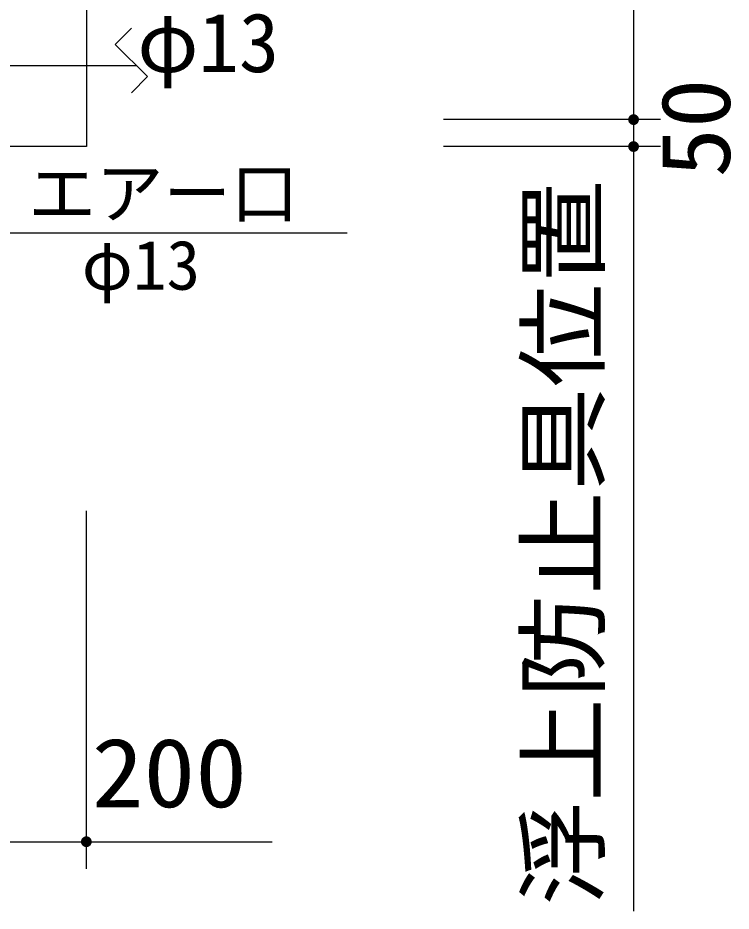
# Model space of a CAD drawing. Units: millimetres, scale not verified. Extents: x -14850 to 14850, y -10500 to 10500.
# Drawn here: x -6962 to -5638, y -485 to 1173 of the extents above; entities that cross this region are included whole.
import ezdxf
from ezdxf.enums import TextEntityAlignment as Align

# ---------------------------------------------------------------- set-up
doc = ezdxf.new("R2010")
doc.units = ezdxf.units.MM
doc.header["$LTSCALE"] = 50
for name, color, linetype, lineweight in [('0-0_機器', 2, 'Continuous', 25), ('0-1_空気管', 3, 'Continuous', 25), ('0-3_製作', 5, 'Continuous', 25)]:
    doc.layers.add(name, color=color, linetype=linetype, lineweight=lineweight)
doc.styles.add('ＭＳ ゴシック', font='')
doc.styles.get('ＭＳ ゴシック').set_extended_font_data('MS Gothic')

msp = doc.modelspace()

# ---------------------------------------------------------------- linework, layer by layer
at = {"layer": '0-0_機器'}
for p, q in [((-6834.5, 2834.5), (-6834.5, 934.5)), ((-6834.5, 934.5), (-10504.5, 934.5))]:
    msp.add_line(p, q, dxfattribs=at)
at = {"layer": '0-1_空気管'}
msp.add_line((-7017.87, 774.06), (-6350.74, 774.06), dxfattribs=at)
at = {"layer": '0-3_製作', "color": 2}
for p, q in [((-5819.15, 2784.5), (-5819.15, 984.5)), ((-5769.15, 984.5), (-6171.96, 984.5)), ((-5819.15, 984.5), (-5819.15, 934.5)), ((-5769.15, 934.5), (-6171.96, 934.5)), ((-5819.15, 934.5), (-5819.15, -485.12)), ((-6834.5, -406.27), (-6834.5, 257.97)), ((-7034.5, -356.27), (-6834.5, -356.27)), ((-6834.5, -356.27), (-6489.51, -356.27))]:
    msp.add_line(p, q, dxfattribs=at)
at = {"layer": '0-3_製作', "color": 7}
for p, q in [((-6780.94, 1124.27), (-6750.94, 1154.27)), ((-6720.94, 1064.27), (-6780.94, 1124.27)), ((-6750.94, 1034.27), (-6720.94, 1064.27))]:
    msp.add_line(p, q, dxfattribs=at)
at = {"layer": '0-3_製作', "color": 6}
msp.add_line((-6741.16, 1084.5), (-7586, 1084.5), dxfattribs=at)
at = {"layer": '0-3_製作'}
for points in [[(-5828.19, 988.75), (-5829.15, 984.5), (-5828.66, 987.59)], [(-5828.19, 988.75), (-5819.15, 984.5), (-5829.15, 984.5)], [(-5828.66, 987.59), (-5829.15, 984.5), (-5829.13, 985.12)], [(-5819.15, 984.5), (-5829.07, 983.24), (-5829.15, 984.5)], [(-5828.66, 987.59), (-5829.13, 985.12), (-5828.97, 986.37)], [(-5819.15, 984.5), (-5828.83, 982.01), (-5829.07, 983.24)], [(-5819.15, 984.5), (-5828.44, 980.81), (-5828.83, 982.01)], [(-5819.15, 984.5), (-5827.91, 979.68), (-5828.44, 980.81)], [(-5827.59, 989.85), (-5819.15, 984.5), (-5828.19, 988.75)], [(-5819.15, 984.5), (-5827.24, 978.62), (-5827.91, 979.68)], [(-5826.85, 990.87), (-5819.15, 984.5), (-5827.59, 989.85)], [(-5819.15, 984.5), (-5826.43, 977.65), (-5827.24, 978.62)], [(-5825.99, 991.79), (-5819.15, 984.5), (-5826.85, 990.87)], [(-5819.15, 984.5), (-5825.52, 976.79), (-5826.43, 977.65)], [(-5825.02, 992.59), (-5819.15, 984.5), (-5825.99, 991.79)], [(-5819.15, 984.5), (-5824.5, 976.05), (-5825.52, 976.79)], [(-5823.96, 993.26), (-5819.15, 984.5), (-5825.02, 992.59)], [(-5819.15, 984.5), (-5823.4, 975.45), (-5824.5, 976.05)], [(-5822.83, 993.79), (-5819.15, 984.5), (-5823.96, 993.26)], [(-5819.15, 984.5), (-5822.24, 974.99), (-5823.4, 975.45)], [(-5821.63, 994.18), (-5819.15, 984.5), (-5822.83, 993.79)], [(-5819.15, 984.5), (-5821.02, 974.67), (-5822.24, 974.99)], [(-5820.4, 994.42), (-5819.15, 984.5), (-5821.63, 994.18)], [(-5819.15, 984.5), (-5819.77, 974.52), (-5821.02, 974.67)], [(-5819.15, 994.5), (-5819.15, 984.5), (-5820.4, 994.42)], [(-5819.15, 974.5), (-5819.77, 974.52), (-5819.15, 984.5)], [(-5818.52, 994.48), (-5819.15, 984.5), (-5819.15, 994.5)], [(-5817.27, 994.32), (-5819.15, 984.5), (-5818.52, 994.48)], [(-5817.27, 994.32), (-5809.15, 984.5), (-5819.15, 984.5)], [(-5809.15, 984.5), (-5819.15, 974.5), (-5819.15, 984.5)], [(-5809.15, 984.5), (-5817.89, 974.57), (-5819.15, 974.5)], [(-5809.15, 984.5), (-5816.66, 974.81), (-5817.89, 974.57)], [(-5816.05, 994.01), (-5809.15, 984.5), (-5817.27, 994.32)], [(-5809.15, 984.5), (-5815.46, 975.2), (-5816.66, 974.81)], [(-5814.89, 993.54), (-5809.15, 984.5), (-5816.05, 994.01)], [(-5809.15, 984.5), (-5814.33, 975.73), (-5815.46, 975.2)], [(-5813.79, 992.94), (-5809.15, 984.5), (-5814.89, 993.54)], [(-5809.15, 984.5), (-5813.27, 976.41), (-5814.33, 975.73)], [(-5812.77, 992.2), (-5809.15, 984.5), (-5813.79, 992.94)], [(-5809.15, 984.5), (-5812.3, 977.21), (-5813.27, 976.41)], [(-5811.86, 991.34), (-5809.15, 984.5), (-5812.77, 992.2)], [(-5809.15, 984.5), (-5811.44, 978.12), (-5812.3, 977.21)], [(-5811.05, 990.37), (-5809.15, 984.5), (-5811.86, 991.34)], [(-5809.15, 984.5), (-5810.7, 979.14), (-5811.44, 978.12)], [(-5810.38, 989.31), (-5809.15, 984.5), (-5811.05, 990.37)], [(-5809.15, 984.5), (-5810.1, 980.24), (-5810.7, 979.14)], [(-5809.85, 988.18), (-5809.15, 984.5), (-5810.38, 989.31)], [(-5809.15, 984.5), (-5809.63, 981.41), (-5810.1, 980.24)], [(-5809.46, 986.98), (-5809.15, 984.5), (-5809.85, 988.18)], [(-5809.16, 983.87), (-5809.63, 981.41), (-5809.15, 984.5)], [(-5809.16, 983.87), (-5809.32, 982.62), (-5809.63, 981.41)], [(-5809.22, 985.75), (-5809.15, 984.5), (-5809.46, 986.98)], [(-5828.19, 938.75), (-5829.15, 934.5), (-5828.66, 937.59)], [(-5828.19, 938.75), (-5819.15, 934.5), (-5829.15, 934.5)], [(-5828.66, 937.59), (-5829.15, 934.5), (-5829.13, 935.12)], [(-5819.15, 934.5), (-5829.07, 933.24), (-5829.15, 934.5)], [(-5828.66, 937.59), (-5829.13, 935.12), (-5828.97, 936.37)], [(-5819.15, 934.5), (-5828.83, 932.01), (-5829.07, 933.24)], [(-5819.15, 934.5), (-5828.44, 930.82), (-5828.83, 932.01)], [(-5819.15, 934.5), (-5827.91, 929.68), (-5828.44, 930.82)], [(-5827.59, 939.85), (-5819.15, 934.5), (-5828.19, 938.75)], [(-5819.15, 934.5), (-5827.24, 928.62), (-5827.91, 929.68)], [(-5826.85, 940.87), (-5819.15, 934.5), (-5827.59, 939.85)], [(-5819.15, 934.5), (-5826.43, 927.65), (-5827.24, 928.62)], [(-5825.99, 941.79), (-5819.15, 934.5), (-5826.85, 940.87)], [(-5819.15, 934.5), (-5825.52, 926.79), (-5826.43, 927.65)], [(-5825.02, 942.59), (-5819.15, 934.5), (-5825.99, 941.79)], [(-5819.15, 934.5), (-5824.5, 926.05), (-5825.52, 926.79)], [(-5823.96, 943.26), (-5819.15, 934.5), (-5825.02, 942.59)], [(-5819.15, 934.5), (-5823.4, 925.45), (-5824.5, 926.05)], [(-5822.83, 943.79), (-5819.15, 934.5), (-5823.96, 943.26)], [(-5819.15, 934.5), (-5822.24, 924.99), (-5823.4, 925.45)], [(-5821.63, 944.18), (-5819.15, 934.5), (-5822.83, 943.79)], [(-5819.15, 934.5), (-5821.02, 924.67), (-5822.24, 924.99)], [(-5820.4, 944.42), (-5819.15, 934.5), (-5821.63, 944.18)], [(-5819.15, 934.5), (-5819.77, 924.52), (-5821.02, 924.67)], [(-5819.15, 944.5), (-5819.15, 934.5), (-5820.4, 944.42)], [(-5819.15, 924.5), (-5819.77, 924.52), (-5819.15, 934.5)], [(-5818.52, 944.48), (-5819.15, 934.5), (-5819.15, 944.5)], [(-5817.27, 944.32), (-5819.15, 934.5), (-5818.52, 944.48)], [(-5817.27, 944.32), (-5809.15, 934.5), (-5819.15, 934.5)], [(-5809.15, 934.5), (-5819.15, 924.5), (-5819.15, 934.5)], [(-5809.15, 934.5), (-5817.89, 924.58), (-5819.15, 924.5)], [(-5809.15, 934.5), (-5816.66, 924.81), (-5817.89, 924.58)], [(-5816.05, 944.01), (-5809.15, 934.5), (-5817.27, 944.32)], [(-5809.15, 934.5), (-5815.46, 925.2), (-5816.66, 924.81)], [(-5814.89, 943.54), (-5809.15, 934.5), (-5816.05, 944.01)], [(-5809.15, 934.5), (-5814.33, 925.73), (-5815.46, 925.2)], [(-5813.79, 942.94), (-5809.15, 934.5), (-5814.89, 943.54)], [(-5809.15, 934.5), (-5813.27, 926.41), (-5814.33, 925.73)], [(-5812.77, 942.2), (-5809.15, 934.5), (-5813.79, 942.94)], [(-5809.15, 934.5), (-5812.3, 927.21), (-5813.27, 926.41)], [(-5811.86, 941.34), (-5809.15, 934.5), (-5812.77, 942.2)], [(-5809.15, 934.5), (-5811.44, 928.12), (-5812.3, 927.21)], [(-5811.05, 940.37), (-5809.15, 934.5), (-5811.86, 941.34)], [(-5809.15, 934.5), (-5810.7, 929.14), (-5811.44, 928.12)], [(-5810.38, 939.31), (-5809.15, 934.5), (-5811.05, 940.37)], [(-5809.15, 934.5), (-5810.1, 930.24), (-5810.7, 929.14)], [(-5809.85, 938.18), (-5809.15, 934.5), (-5810.38, 939.31)], [(-5809.15, 934.5), (-5809.63, 931.41), (-5810.1, 930.24)], [(-5809.46, 936.98), (-5809.15, 934.5), (-5809.85, 938.18)], [(-5809.16, 933.87), (-5809.63, 931.41), (-5809.15, 934.5)], [(-5809.16, 933.87), (-5809.32, 932.62), (-5809.63, 931.41)], [(-5809.22, 935.75), (-5809.15, 934.5), (-5809.46, 936.98)], [(-6840.37, -348.18), (-6834.5, -356.27), (-6841.34, -348.98)], [(-6839.31, -347.51), (-6834.5, -356.27), (-6840.37, -348.18)], [(-6838.18, -346.98), (-6834.5, -356.27), (-6839.31, -347.51)], [(-6836.98, -346.59), (-6834.5, -356.27), (-6838.18, -346.98)], [(-6835.75, -346.35), (-6834.5, -356.27), (-6836.98, -346.59)], [(-6834.5, -346.27), (-6834.5, -356.27), (-6835.75, -346.35)], [(-6834.5, -346.27), (-6824.5, -356.27), (-6834.5, -356.27)], [(-6833.87, -346.29), (-6824.5, -356.27), (-6834.5, -346.27)], [(-6832.62, -346.45), (-6824.5, -356.27), (-6833.87, -346.29)], [(-6831.41, -346.76), (-6824.5, -356.27), (-6832.62, -346.45)], [(-6830.24, -347.23), (-6824.5, -356.27), (-6831.41, -346.76)], [(-6829.14, -347.83), (-6824.5, -356.27), (-6830.24, -347.23)], [(-6828.12, -348.57), (-6824.5, -356.27), (-6829.14, -347.83)], [(-6844.48, -355.65), (-6834.5, -356.27), (-6844.5, -356.27)], [(-6834.5, -356.27), (-6844.42, -357.53), (-6844.5, -356.27)], [(-6844.32, -354.4), (-6834.5, -356.27), (-6844.48, -355.65)], [(-6834.5, -356.27), (-6844.18, -358.76), (-6844.42, -357.53)], [(-6844.01, -353.18), (-6834.5, -356.27), (-6844.32, -354.4)], [(-6834.5, -356.27), (-6843.79, -359.96), (-6844.18, -358.76)], [(-6843.55, -352.02), (-6834.5, -356.27), (-6844.01, -353.18)], [(-6834.5, -356.27), (-6843.26, -361.09), (-6843.79, -359.96)], [(-6842.94, -350.92), (-6834.5, -356.27), (-6843.55, -352.02)], [(-6834.5, -356.27), (-6842.59, -362.15), (-6843.26, -361.09)], [(-6842.2, -349.9), (-6834.5, -356.27), (-6842.94, -350.92)], [(-6834.5, -356.27), (-6841.79, -363.12), (-6842.59, -362.15)], [(-6841.34, -348.98), (-6834.5, -356.27), (-6842.2, -349.9)], [(-6834.5, -356.27), (-6840.87, -363.98), (-6841.79, -363.12)], [(-6834.5, -356.27), (-6839.86, -364.72), (-6840.87, -363.98)], [(-6834.5, -356.27), (-6838.75, -365.32), (-6839.86, -364.72)], [(-6834.5, -356.27), (-6837.59, -365.78), (-6838.75, -365.32)], [(-6834.5, -356.27), (-6836.37, -366.1), (-6837.59, -365.78)], [(-6834.5, -356.27), (-6835.12, -366.25), (-6836.37, -366.1)], [(-6834.5, -356.27), (-6834.5, -366.27), (-6835.12, -366.25)], [(-6834.5, -356.27), (-6833.24, -366.2), (-6834.5, -366.27)], [(-6824.5, -356.27), (-6833.24, -366.2), (-6834.5, -356.27)], [(-6824.5, -356.27), (-6832.01, -365.96), (-6833.24, -366.2)], [(-6824.5, -356.27), (-6830.82, -365.57), (-6832.01, -365.96)], [(-6824.5, -356.27), (-6829.68, -365.04), (-6830.82, -365.57)], [(-6824.5, -356.27), (-6828.62, -364.36), (-6829.68, -365.04)], [(-6824.5, -356.27), (-6827.65, -363.56), (-6828.62, -364.36)], [(-6827.21, -349.43), (-6824.5, -356.27), (-6828.12, -348.57)], [(-6824.5, -356.27), (-6826.79, -362.65), (-6827.65, -363.56)], [(-6826.41, -350.4), (-6824.5, -356.27), (-6827.21, -349.43)], [(-6824.5, -356.27), (-6826.05, -361.63), (-6826.79, -362.65)], [(-6825.73, -351.46), (-6824.5, -356.27), (-6826.41, -350.4)], [(-6824.5, -356.27), (-6825.45, -360.53), (-6826.05, -361.63)], [(-6825.2, -352.59), (-6824.5, -356.27), (-6825.73, -351.46)], [(-6824.5, -356.27), (-6824.99, -359.36), (-6825.45, -360.53)], [(-6824.81, -353.79), (-6824.5, -356.27), (-6825.2, -352.59)], [(-6824.5, -356.27), (-6824.67, -358.15), (-6824.99, -359.36)], [(-6824.58, -355.02), (-6824.5, -356.27), (-6824.81, -353.79)], [(-6824.5, -356.27), (-6824.52, -356.9), (-6824.67, -358.15)]]:
    msp.add_solid(points, dxfattribs=at)

# ---------------------------------------------------------------- texts
at = {"layer": '0-1_空気管', "color": 4, "style": 'ＭＳ ゴシック'}
for s, p in [('\u3000エアー口\u3000', (-7067.08, 774.63)), ('\u3000φ13', (-6968.28, 641.12))]:
    msp.add_text(s, height=91.79, dxfattribs=at).set_placement(p, align=Align.BOTTOM_LEFT)
at = {"layer": '0-3_製作', "color": 4, "style": 'ＭＳ ゴシック'}
msp.add_text('φ13', height=110, dxfattribs=at).set_placement((-6739.98, 1039.63), align=Align.BOTTOM_LEFT)
for s, height, width, p in [('50', 128.4, 1.05, (-5601.74, 877.17)), ('浮上防止具位置', 128.3, 1.1, (-5847.58, -474.95))]:
    msp.add_text(s, height=height, rotation=90, dxfattribs=dict(at, width=width)).set_placement(p, align=Align.BOTTOM_LEFT)
at = {"layer": '0-3_製作', "color": 4, "style": 'ＭＳ ゴシック', "width": 1.1}
msp.add_text('200', height=128.4, dxfattribs=at).set_placement((-6824.58, -330.75), align=Align.BOTTOM_LEFT)

doc.saveas('drawing.dxf')
